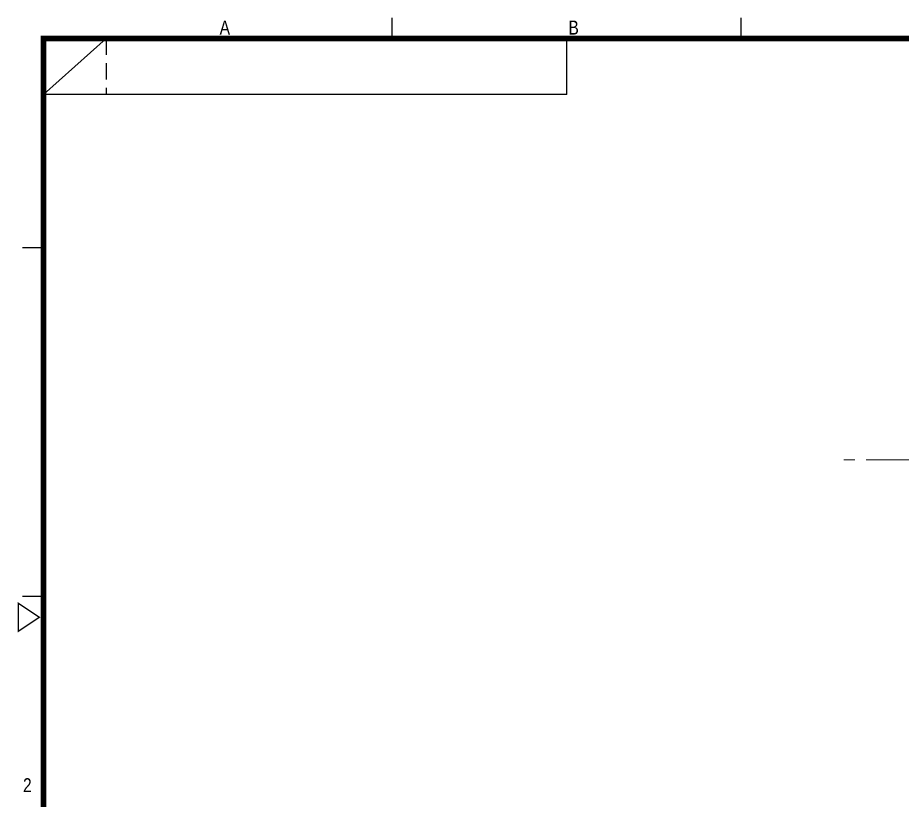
# Model space of a CAD drawing. Header units: millimetres. Extents: x 509 to 2449, y -194 to 649.
# Drawn here: x 1879.6 to 2006.4, y 96.4 to 208.6 of the extents above; entities that cross this region are included whole.
import ezdxf

# ---------------------------------------------------------------- set-up
doc = ezdxf.new("R2010")
doc.units = ezdxf.units.MM
for name, pattern in [('CENTER', [17.8, 10.75, -2.35, 2.35, -2.35]), ('CENTER2', [28.575, 19.05, -3.175, 3.175, -3.175]), ('HIDDEN', [3.525, 2.35, -1.175])]:
    doc.linetypes.add(name, pattern=pattern)
doc.layers.get('0').update_dxf_attribs({"linetype": 'CONTINUOUS'})
doc.layers.add('3', color=112, linetype='CENTER', lineweight=15)
doc.styles.get("Standard").update_dxf_attribs({"font": 'gulim.ttc', "width": 0.8})

msp = doc.modelspace()

# ---------------------------------------------------------------- linework, layer by layer
for p, q in [((1933.27, 205.65), (1933.27, 208.65)), ((1983.27, 205.65), (1983.27, 208.65)), ((1883.27, 197.65), (1892.27, 205.65)), ((1958.27, 197.65), (1958.27, 205.65)), ((1958.27, 197.65), (1883.27, 197.65)), ((1883.27, 175.65), (1880.27, 175.65)), ((1883.27, 125.65), (1880.27, 125.65))]:
    msp.add_line(p, q)
at = {"linetype": 'HIDDEN'}
msp.add_line((1892.27, 205.65), (1892.27, 197.65), dxfattribs=at)
for points, const_width in [([(2433.27, 205.65), (1883.27, 205.65), (1883.27, -174.35), (2433.27, -174.35)], 0.8), ([(1882.67, 122.65), (1879.67, 120.65), (1879.67, 124.65)], 0.2)]:
    msp.add_lwpolyline(points, close=True, dxfattribs=dict(const_width=const_width))
at = {"layer": '3', "linetype": 'CENTER2', "ltscale": 0.5}
msp.add_line((2267.88, 145.23), (1997.11, 145.23), dxfattribs=at)

# ---------------------------------------------------------------- texts
at = {"width": 0.85}
for s, p in [('A', (1908.52, 206.23)), ('B', (1958.52, 206.23)), ('2', (1880.33, 97.57))]:
    msp.add_text(s, height=2, dxfattribs=at).set_placement(p)

doc.saveas('drawing.dxf')
